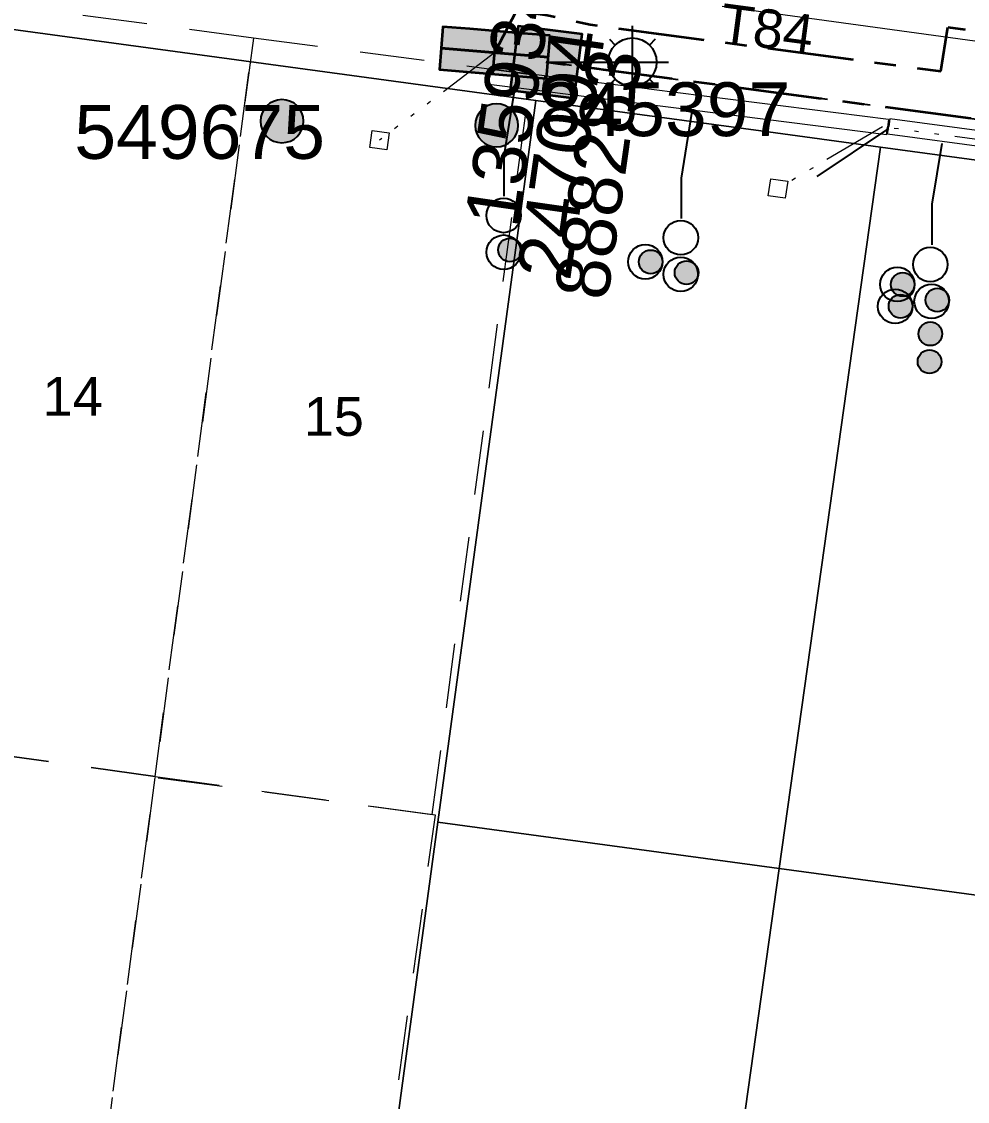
# Model space of a CAD drawing. Header units: metres. Extents: x 308278 to 310511, y 6271134 to 6272874.
# Drawn here: x 308870.5 to 308914.5, y 6271761.3 to 6271811.5 of the extents above; entities that cross this region are included whole.
import ezdxf
from ezdxf.enums import TextEntityAlignment as Align

# ---------------------------------------------------------------- set-up
doc = ezdxf.new("R2010")
doc.units = ezdxf.units.M
doc.set_wipeout_variables(frame=1)
for name, pattern in [('Cable Exist UG', [7, 4, -1, 1, -1]), ('Dash', [5, 3, -2]), ('DOT', [6.35, 0, -6.35]), ('PHANTOMX2', [6.6, 3, -0.75, 0.2, -0.75, 0.2, -0.75, 0.2, -0.75])]:
    doc.linetypes.add(name, pattern=pattern)
doc.layers.get('0').update_dxf_attribs({"color": 6})
for name, color, linetype, lineweight in [('_User Miscellaneous1', 30, 'Continuous', 13), ('_User_LV_Exist', 5, 'Continuous', 35), ('_User_SL_Exist', 4, 'Continuous', 35), ('Cadastre Developer_SP_EXT', 98, 'Continuous', 15), ('Cadastre Land Parcels_SP_EXT', 118, 'Continuous', 15), ('Cadastre Roads_SP_EXT', 218, 'Continuous', 15), ('Mains_LV_EXT', 163, 'Continuous', 25), ('Mains_LV_SL_EXT', 135, 'Continuous', 25), ('Services_SP_EXT', 42, 'PHANTOMX2', 20)]:
    doc.layers.add(name, color=color, linetype=linetype, lineweight=lineweight)
doc.layers.add('Cadastre Roads_SP_NEW', color=214, linetype='Continuous', lineweight=15, transparency=0.8)
for name, color, linetype in [('Duct_SP_EXT', 30, 'Continuous'), ('Equip_SP_SL_EXT', 7, 'Continuous'), ('SupportsOH_SP_TR_HV_LV_SL_EXT', 7, 'Continuous'), ('SupportsUG_SP_LV_EXT', 7, 'Continuous'), ('SupportsUG_SP_LV_SL_EXT', 7, 'Continuous'), ('Trench_SP_EXT', 7, 'Continuous')]:
    doc.layers.add(name, color=color, linetype=linetype)
doc.styles.add('COLUMN_LABEL', font='arial.ttf', dxfattribs={"height": 2})
doc.styles.add('iecARIAL', font='arial.ttf', dxfattribs={"height": 2})
doc.styles.add('POLE_LABEL', font='arial.ttf', dxfattribs={"height": 2})
doc.styles.add('SL_LABEL', font='arial.ttf', dxfattribs={"height": 2})
doc.styles.get("Standard").update_dxf_attribs({"font": 'arial.ttf'})

# ---------------------------------------------------------------- blocks, each defined once
blk = doc.blocks.new('COLUMN_EXT')
blk.add_hatch(color=256).paths.add_polyline_path([(1.5, -1.5), (1.5, 1.5), (-1.5, 1.5), (-1.5, -1.5)])
blk.add_lwpolyline([(1.5, 1.5), (-1.5, 1.5), (-1.5, -1.5), (1.5, -1.5)], close=True)
at = {"flags": 9}
for tag, p in [('NOTES', (-1.813, 2)), ('STREETNAME', (-1.813, 1.6)), ('SUBURB', (-1.813, 1.8)), ('LOCATION', (-1.813, 1.4)), ('LEGEND', (-1.813, 1.2)), ('USAGE', (-1.813, 1)), ('COLUMN_TYPE', (-1.813, 0.4)), ('OWNED_BY', (-1.813, 0.6)), ('STATE', (-1.813, 0.8))]:
    blk.add_attdef(tag, text='', height=0.2, rotation=180, dxfattribs=at).set_placement(p, align=Align.MIDDLE_LEFT)
at = {"flags": 1}
blk.add_attdef('Z', (-1.813, 2.351), '', height=0.2, rotation=180, dxfattribs=at)
at = {"flags": 9}
for tag, style, p in [('STRUCTURE_PLANT_NUMBER', 'POLE_LABEL', (-1.813, -0.031)), ('STREET_CODE', 'COLUMN_LABEL', (-1.813, 0.2))]:
    blk.add_attdef(tag, text='', height=0.2, rotation=180, dxfattribs=dict(at, style=style)).set_placement(p, align=Align.MIDDLE_LEFT)
at = {"style": 'COLUMN_LABEL', "width": 0.9, "flags": 8}
blk.add_attdef('ASSET_NUM', text='', height=2, rotation=270, dxfattribs=at).set_placement((2, -4), align=Align.MIDDLE_LEFT)
blk = doc.blocks.new('PILLAR_EXT')
blk.add_hatch(color=256).paths.add_polyline_path([(-2.5, 1), (-2.5, -1), (2.5, -1), (2.5, 1)])
for p, q in [((0, 1), (0, -1)), ((-2.5, 0), (2.5, 0))]:
    blk.add_line(p, q)
at = {"ltscale": 10}
blk.add_line((2.5, 0), (-2.5, 0), dxfattribs=at)
blk.add_lwpolyline([(-2.5, -1), (-1.25, -1), (1.25, -1), (2.5, -1), (2.5, 1), (-2.5, 1)], close=True)
at = {"width": 0.9, "flags": 8}
blk.add_attdef('ASSET_NUM', text='', height=2, rotation=90, dxfattribs=at).set_placement((-2, 4), align=Align.MIDDLE_LEFT)
for tag, p, flags in [('OWNED_BY', (0, -0.2), 9), ('STATE', (0, -0.4), 9), ('SUPPORT_TYPE', (0, -0.6), 9), ('USAGE', (0, -0.8), 9), ('LEGEND', (0, -1), 9), ('LOCATION', (0, -1.2), 9), ('NOTES', (0, -1.4), 9), ('PARENT', (0, -1.6), 9), ('STREETNAME', (0, -1.8), 9), ('SUBURB', (0, -2), 1)]:
    blk.add_attdef(tag, p, '', height=0.2, dxfattribs=dict(flags=flags))
blk = doc.blocks.new('DUCT_EXT')
blk.add_circle((0, 0.8), 0.8)
at = {"flags": 1}
blk.add_attdef('Z', (0, 0), '', height=0.2, dxfattribs=at)
at = {"flags": 9}
for tag, p in [('DUCT_CODE', (0, 0)), ('XSECT_TYPE', (0, -0.2)), ('STATE', (0, -0.6)), ('FB_REFERENCE', (0, -0.4)), ('NOTES', (0, -0.8))]:
    blk.add_attdef(tag, text='', height=0.2, dxfattribs=at).set_placement(p, align=Align.MIDDLE_LEFT)
blk = doc.blocks.new('*U479')
at = {"transparency": 33554687, "flags": 9}
for tag, p in [('LRATECODE', (-7.4, 0)), ('LOUTREACHVOCAB', (-7.2, 0)), ('LOUTREACH', (-7, 0)), ('LANTNUMBER', (-6.6, 0)), ('LNEW', (-6.4, 0)), ('LMASTVOCAB', (-6.2, 0)), ('LMAST', (-6, 0)), ('LLAMPVOCAB', (-5.8, 0)), ('LLAMP', (-5.6, 0)), ('LEXIST', (-5.4, 0)), ('LCHARGE3PERCENT', (-5.2, 0)), ('LCHARGE3', (-5, 0)), ('LCHARGE2PERCENT', (-4.8, 0)), ('LCHARGE2', (-4.6, 0)), ('LCHARGE1PERCENT', (-4.4, 0)), ('LCHARGE1', (-4.2, 0)), ('LCATEGORY', (-4, 0)), ('LBRACKETVOCAB', (-3.8, 0)), ('LBRACKET', (-3.6, 0)), ('LKINGHEIGHT', (-3.4, 0)), ('CREPLACE', (-3.2, 0)), ('CREMOVE', (-3, 0)), ('CNUMBER', (-2.8, 0)), ('CNEW', (-2.6, 0)), ('CEXIST', (-2.4, 0)), ('USAGE', (-2.2, 0)), ('STATE', (-2, 0)), ('OWNED_BY', (-1.8, 0)), ('ORIENTATION', (-1.6, 0)), ('OPERATING_VOLTAGE', (-1.4, 0)), ('NO_PHASES', (-1.2, 0)), ('LANTERN_TYPE', (-1, 0)), ('LANTERN_PURPOSE', (-0.8, 0)), ('CONTROL_TYPE', (-0.6, 0)), ('CONSTRUCTED_VOLTAGE', (-0.4, 0))]:
    blk.add_attdef(tag, text='', height=0.001, rotation=270, dxfattribs=at).set_placement(p, align=Align.MIDDLE_LEFT)
at = {"transparency": 33554687, "style": 'SL_LABEL', "flags": 9}
blk.add_attdef('STREET_CODE', text='', height=0.001, rotation=270, dxfattribs=at).set_placement((0.001, 0), align=Align.MIDDLE_LEFT)
at = {"transparency": 33554687, "flags": 1}
blk.add_attdef('Z', (0, 0), '', height=0.001, rotation=270, dxfattribs=at)
at = {"transparency": 33554687, "width": 0.9}
blk.add_attdef('LNUMBER', text='', height=1, dxfattribs=at).set_placement((7, -1), align=Align.MIDDLE_LEFT)
at = {"transparency": 33554687, "flags": 9}
for tag, p in [('LREMOVE', (0, -7.6)), ('LREPLACE', (0, -7.8)), ('LTYPE', (0, -8)), ('LTYPEVOCAB', (0, -8.2)), ('LEGEND', (0, -8.4)), ('SUBURB', (0, -8.6)), ('STREETNAME', (0, -8.8)), ('LOCATION', (0, -9)), ('NOTES', (0, -9.2)), ('MAINTAINED_BY', (0, -9.863))]:
    blk.add_attdef(tag, text='', height=0.001, dxfattribs=at).set_placement(p, align=Align.MIDDLE_LEFT)
blk.add_attdef('OPERATED_BY', (0, -9.607), '', height=0.001, dxfattribs=at)
at = {"linetype": 'DOT', "transparency": 33554687}
blk.add_wipeout([(5.688, 0), (5.061, -1.061), (4, -1.688), (2.939, -1.061), (2.313, 0), (2.939, 1.061), (4, 1.687), (5.061, 1.061)], dxfattribs=at)
at = {"transparency": 33554687}
for p, q in [((4, 1.687), (4, 0)), ((2.939, 1.061), (3.205, 0.795)), ((5.061, 1.061), (4.795, 0.795)), ((0, 0), (4, 0)), ((4, 0), (5.688, 0)), ((4, 0), (4, -1.688)), ((2.939, -1.061), (3.205, -0.795)), ((5.061, -1.061), (4.795, -0.795))]:
    blk.add_line(p, q, dxfattribs=at)
blk.add_circle((4, 0), 1.125, dxfattribs=at)
blk = doc.blocks.new('CCP_EXT')
at = {"flags": 9}
for tag, p in [('OWNED_BY', (0, -1)), ('USAGE', (0, -1.2)), ('LEGEND', (0, -1.4)), ('LIFE_SUPPORT', (0, -1.6)), ('STATE', (0, -1.8)), ('NOTES', (0, -2))]:
    blk.add_attdef(tag, text='', height=0.2, dxfattribs=at).set_placement(p, align=Align.MIDDLE_LEFT)
at = {"transparency": 33554687}
blk.add_wipeout([(0, 0.566), (0.566, 0), (0, -0.566), (-0.566, 0)], dxfattribs=at)
blk.add_lwpolyline([(-0.566, 0), (0, 0.566), (0.566, 0), (0, -0.566), (-0.566, 0)])
at = {"flags": 1}
blk.add_attdef('Z', (0, 0), '', height=0.2, dxfattribs=at)
at = {"flags": 9}
for tag, p in [('CCP_TYPE', (0, 0)), ('OPERATING_VOLTAGE', (0, -0.6)), ('CONSTRUCTED_VOLTAGE', (0, -0.2)), ('NO_PHASES', (0, -0.4)), ('ORIENTATION', (0, -0.8))]:
    blk.add_attdef(tag, text='', height=0.2, dxfattribs=at).set_placement(p, align=Align.MIDDLE_LEFT)
blk = doc.blocks.new('POLE_EXT')
blk.add_hatch(color=256).paths.add_polyline_path([(-1, 0, 1), (1, 0, 1)])
blk.add_lwpolyline([(-1, 0, 1), (1, 0, 1)], format="xyb", close=True)
at = {"flags": 8}
blk.add_attdef('pNumber', text='', height=2, dxfattribs=at).set_placement((2.5, 2.5), align=Align.MIDDLE_CENTER)
at = {"style": 'POLE_LABEL', "flags": 9}
for tag, p in [('STRUCTURE_PLANT_NUMBER', (1.355, 0.028)), ('STREET_CODE', (1.355, -0.2))]:
    blk.add_attdef(tag, text='', height=0.2, dxfattribs=at).set_placement(p, align=Align.MIDDLE_LEFT)
at = {"flags": 9}
for tag, p in [('OWNED_BY', (1.355, -0.4)), ('PARENT', (1.355, -0.6)), ('SPECIAL_USE', (1.355, -0.8)), ('STATE', (1.355, -1)), ('cLV', (1.355, -1.4)), ('hDepth', (1.355, -1.6)), ('USAGE', (1.355, -1.2)), ('cHV', (1.355, -2)), ('hDia', (1.355, -1.8)), ('LBRACKET', (1.355, -2.2)), ('LExisting', (1.355, -2.4)), ('LANTNUMBER', (1.355, -2.6)), ('LOther', (1.355, -2.8)), ('LRemove', (1.355, -3)), ('cLinedev', (1.355, -3.4)), ('LEGEND', (1.355, -3.2)), ('LOCATION', (1.355, -3.6)), ('pExisting', (1.355, -3.8)), ('PFNUMBER', (1.355, -4)), ('pFooting', (1.355, -4.4)), ('pNew', (1.355, -4.6)), ('NEWPFNUMBER', (1.355, -4.2)), ('pRelocate', (1.355, -5)), ('pRemove', (1.355, -5.2)), ('pReplace', (1.355, -5.4)), ('pStay', (1.355, -5.6)), ('cspan', (1.355, -6)), ('pType', (1.355, -5.8)), ('STREETNAME', (1.355, -6.2)), ('SUBURB', (1.355, -6.4)), ('NOTES', (1.355, -6.6)), ('OPERATED_BY', (1.355, -7.014)), ('MAINTAINED_BY', (1.355, -6.814))]:
    blk.add_attdef(tag, text='', height=0.2, dxfattribs=at).set_placement(p, align=Align.MIDDLE_LEFT)
at = {"flags": 1}
blk.add_attdef('Z', (1.355, -7.328), '', height=0.2, dxfattribs=at)
blk = doc.blocks.new('CABLE_LARGE_EXT')
h = blk.add_hatch(color=256)
edge = h.paths.add_edge_path()
edge.add_arc((0, 0.55), 0.55, 0, 360)
blk.add_circle((0, 0.55), 0.55)
at = {"flags": 1}
blk.add_attdef('Z', (0, 0), '', height=0.2, dxfattribs=at)
at = {"flags": 9}
for tag, p in [('COND_CODE', (0, 0)), ('XSECT_SIZE', (0, -0.6)), ('STATE', (0, -0.4)), ('FB_REFERENCE', (0, -0.2)), ('NOTES', (0, -0.8))]:
    blk.add_attdef(tag, text='', height=0.2, dxfattribs=at).set_placement(p, align=Align.MIDDLE_LEFT)

msp = doc.modelspace()

# ---------------------------------------------------------------- linework, layer by layer
at = {"layer": '_User Miscellaneous1'}
for p, q in [((308892.293, 6271809.315), (308892.248, 6271808.958)), ((308892.203, 6271808.6), (308892.248, 6271808.958)), ((308910.843, 6271807.01), (308910.794, 6271806.653)), ((308916.553, 6271806.238), (308910.843, 6271807.01)), ((308910.69, 6271806.268), (308910.735, 6271806.625)), ((308910.78, 6271806.982), (308910.735, 6271806.625)), ((308910.746, 6271806.297), (308910.794, 6271806.653)), ((308916.457, 6271805.525), (308910.746, 6271806.297))]:
    msp.add_line(p, q, dxfattribs=at)
at = {"layer": 'Cadastre Developer_SP_EXT', "linetype": 'Dash'}
for points in [[(308881.27, 6271810.76), (308868.382, 6271812.464), (308867.676, 6271807.166), (308863.818, 6271778.23), (308876.696, 6271776.453), (308881.27, 6271810.76)], [(308872.099, 6271741.992), (308883.801, 6271742.526), (308885.288, 6271742.541), (308889.722, 6271774.654), (308876.687, 6271776.392), (308872.099, 6271741.992)]]:
    msp.add_lwpolyline(points, close=True, dxfattribs=at)
msp.add_lwpolyline([(308876.696, 6271776.453), (308863.818, 6271778.23), (308858.779, 6271740.444), (308858.779, 6271740.444, -0.018683), (308872.099, 6271741.992)], format="xyb", close=True, dxfattribs=at)
at = {"layer": 'Cadastre Land Parcels_SP_EXT', "linetype": 'Continuous'}
for points in [[(308894.387, 6271807.862), (308831.761, 6271816.372), (308828.97, 6271812.006), (308822.491, 6271801.868), (308815.688, 6271800.366), (308807.927, 6271805.225), (308801.878, 6271784.212), (308803.916, 6271755.388), (308795.486, 6271750.374), (308758.842, 6271727.742), (308759.995, 6271677.959), (308733.946, 6271668.196), (308730.866, 6271648.094), (308724.899, 6271630.763), (308716.868, 6271633.567), (308714.655, 6271629.971), (308718.44, 6271622.413), (308748.448, 6271612.102), (308874.356, 6271660.134), (308883.009, 6271723.956), (308885.447, 6271741.931), (308889.839, 6271774.322), (308894.387, 6271807.862)], [(308910.41, 6271805.696), (308904.858, 6271806.447), (308894.387, 6271807.862), (308889.839, 6271774.322), (308905.709, 6271772.176), (308910.41, 6271805.696)], [(308925.187, 6271803.699), (308910.41, 6271805.696), (308905.709, 6271772.176), (308920.485, 6271770.179), (308925.187, 6271803.699)], [(308905.709, 6271772.176), (308889.839, 6271774.322), (308885.447, 6271741.931), (308886.587, 6271741.938), (308887.727, 6271741.937), (308888.867, 6271741.929), (308890.007, 6271741.915), (308891.146, 6271741.892), (308892.285, 6271741.862), (308893.424, 6271741.826), (308894.563, 6271741.781), (308895.702, 6271741.73), (308896.84, 6271741.671), (308897.978, 6271741.604), (308899.115, 6271741.53), (308900.251, 6271741.449), (308901.386, 6271741.36), (308905.709, 6271772.176)], [(308920.485, 6271770.179), (308905.709, 6271772.176), (308901.386, 6271741.36), (308902.53, 6271741.263), (308903.674, 6271741.16), (308904.815, 6271741.048), (308905.957, 6271740.929), (308907.098, 6271740.803), (308908.237, 6271740.669), (308909.376, 6271740.528), (308910.513, 6271740.379), (308911.65, 6271740.223), (308912.786, 6271740.06), (308913.921, 6271739.889), (308915.054, 6271739.71), (308916.186, 6271739.525), (308920.485, 6271770.179)]]:
    msp.add_lwpolyline(points, close=True, dxfattribs=at)
at = {"layer": 'Duct_SP_EXT'}
for points in [[(308892.92, 6271803.41), (308892.917, 6271805.291), (308893.415, 6271808.386)], [(308901.16, 6271802.373), (308901.158, 6271804.254), (308901.656, 6271807.349)], [(308912.814, 6271801.155), (308912.811, 6271803.036), (308913.285, 6271805.858)]]:
    msp.add_lwpolyline(points, dxfattribs=at)
at = {"layer": 'Trench_SP_EXT', "linetype": 'Cable Exist UG'}
msp.add_lwpolyline([(308910.781, 6271806.552), (308906.745, 6271803.864)], dxfattribs=at)

# ---------------------------------------------------------------- block references
at = {"layer": 'Duct_SP_EXT'}
for name, p, rotation in [('DUCT_EXT', (308893.692, 6271802.518), 90.08043177349576), ('DUCT_EXT', (308901.932, 6271801.481), 90.08043177349576), ('DUCT_EXT', (308893.699, 6271800.81), 90.08043177349576), ('DUCT_EXT', (308900.281, 6271800.356), 89.51030442739325), ('DUCT_EXT', (308913.527, 6271800.238), 90.08043177349576), ('DUCT_EXT', (308901.929, 6271799.782), 90.08043177349576), ('DUCT_EXT', (308911.995, 6271799.304), 89.51030442739325), ('CABLE_LARGE_EXT', (308911.995, 6271799.304), 89.51030442739325), ('DUCT_EXT', (308911.896, 6271798.292), 90.0000000000002), ('DUCT_EXT', (308913.586, 6271798.523), 90.08043177349576), ('CABLE_LARGE_EXT', (308911.896, 6271798.292), 89.51030442739325), ('CABLE_LARGE_EXT', (308913.281, 6271797.017), 90.08043177349576), ('CABLE_LARGE_EXT', (308913.244, 6271795.723), 90.08043177349576)]:
    msp.add_blockref(name, p, dxfattribs=dict(at, rotation=rotation))
for p in [(308901.397, 6271799.31), (308913.056, 6271798.036)]:
    msp.add_blockref('CABLE_LARGE_EXT', p, dxfattribs=at)
at = {"layer": 'SupportsOH_SP_TR_HV_LV_SL_EXT'}
ref = msp.add_blockref('POLE_EXT', (308882.593, 6271806.898), dxfattribs=at)
ref.add_attrib('ASSET_NUM', '549675', dxfattribs={"layer": '0', "height": 2.5, "style": 'POLE_LABEL'}).set_placement((308884.593, 6271807.648), align=Align.TOP_RIGHT)
at = {"layer": 'SupportsUG_SP_LV_EXT'}
ref = msp.add_blockref('PILLAR_EXT', (308892.482, 6271810.084), dxfattribs=dict(at, rotation=175.2533789762061))
ref.add_attrib('ASSET_NUM', '135934', dxfattribs={"layer": '0', "height": 2.5, "rotation": 81.7215, "style": 'iecARIAL'}).set_placement((308893.982, 6271813.584), align=Align.MIDDLE_RIGHT)
at = {"layer": 'SupportsUG_SP_LV_SL_EXT'}
ref = msp.add_blockref('COLUMN_EXT', (308894.877, 6271809.642), dxfattribs=dict(at, rotation=172.8325352321269))
ref.add_attrib('ASSET_NUM', '888283', dxfattribs={"layer": '0', "height": 2.5, "rotation": 81.9296, "style": 'COLUMN_LABEL'}).set_placement((308896.877, 6271810.392), align=Align.TOP_RIGHT)

# ---------------------------------------------------------------- texts
at = {"layer": 'Cadastre Developer_SP_EXT'}
for s, p in [('14', (308871.466, 6271793.21)), ('15', (308883.604, 6271792.276))]:
    msp.add_text(s, height=1.8, dxfattribs=at).set_placement(p)
at = {"layer": 'Mains_LV_EXT'}
msp.add_text('T84', height=1.8, rotation=352.4275, dxfattribs=at).set_placement((308902.878, 6271810.596))

# ---------------------------------------------------------------- next in the draw order: block references
at = {"layer": 'Equip_SP_SL_EXT'}
ref = msp.add_blockref('*U479', (308894.877, 6271809.642), dxfattribs=at)
ref.add_attrib('ASSET_NUM', '247094', dxfattribs={"layer": '0', "height": 2.5, "rotation": 81.9296, "style": 'iecARIAL'}).set_placement((308896.377, 6271811.142), align=Align.MIDDLE_RIGHT)
at = {"layer": 'Services_SP_EXT'}
for p, rotation in [((308887.127, 6271806.013), 37.24059146791272), ((308905.649, 6271803.772), 36.93202199714717)]:
    msp.add_blockref('CCP_EXT', p, dxfattribs=dict(at, rotation=rotation))

# ---------------------------------------------------------------- next in the draw order: linework, layer by layer
at = {"layer": '_User Miscellaneous1'}
for p, q in [((308894.789, 6271809), (308892.293, 6271809.315)), ((308894.699, 6271808.286), (308892.203, 6271808.6)), ((308894.699, 6271808.286), (308894.744, 6271808.643)), ((308894.789, 6271809), (308894.744, 6271808.643)), ((308894.879, 6271808.988), (308894.789, 6271809)), ((308894.789, 6271808.274), (308894.834, 6271808.631)), ((308894.789, 6271808.274), (308894.834, 6271808.631)), ((308894.879, 6271808.988), (308894.834, 6271808.631)), ((308894.879, 6271808.988), (308894.834, 6271808.631)), ((308910.78, 6271806.982), (308894.879, 6271808.988)), ((308894.789, 6271808.274), (308894.699, 6271808.286)), ((308910.69, 6271806.268), (308894.789, 6271808.274))]:
    msp.add_line(p, q, dxfattribs=at)
at = {"layer": '_User_LV_Exist', "linetype": 'Cable Exist UG', "flags": 128}
msp.add_lwpolyline([(308892.482, 6271810.084), (308893.501, 6271812.019), (308893.501, 6271812.019), (308894.926, 6271811.826), (308896.918, 6271811.388), (308896.918, 6271811.388), (308913.218, 6271809.221), (308913.54, 6271811.268), (308924.897, 6271809.672), (308925.256, 6271805.776)], dxfattribs=at)
at = {"layer": '_User_SL_Exist', "linetype": 'Cable Exist UG', "flags": 128}
msp.add_lwpolyline([(308925.145, 6271805.603), (308924.619, 6271807.691), (308915.21, 6271809.014), (308914.89, 6271806.981), (308894.877, 6271809.642)], dxfattribs=at)
at = {"layer": 'Cadastre Developer_SP_EXT', "linetype": 'Dash'}
msp.add_lwpolyline([(308894.159, 6271809.057), (308881.27, 6271810.76), (308876.696, 6271776.453), (308889.573, 6271774.674), (308894.159, 6271809.057)], close=True, dxfattribs=at)
at = {"layer": 'Cadastre Roads_SP_EXT', "linetype": 'Continuous'}
msp.add_lwpolyline([(308831.761, 6271816.372), (308894.387, 6271807.862), (308904.858, 6271806.446), (308910.41, 6271805.696), (308925.187, 6271803.699), (308940.078, 6271801.686), (308955.037, 6271799.664), (308969.814, 6271797.666), (308995.428, 6271794.203), (308997.079, 6271814.014)], dxfattribs=at)
at = {"layer": 'Cadastre Roads_SP_NEW'}
msp.add_line((308858.234, 6271818.429), (308998.767, 6271799.044), dxfattribs=at)
at = {"layer": 'Mains_LV_SL_EXT', "linetype": 'Cable Exist UG'}
msp.add_lwpolyline([(308925.145, 6271805.603), (308924.619, 6271807.691), (308915.21, 6271809.014), (308914.89, 6271806.981), (308894.877, 6271809.642)], dxfattribs=at)
at = {"layer": 'Services_SP_EXT'}
for points in [[(308892.482, 6271810.084), (308887.127, 6271806.013)], [(308925.155, 6271805.566), (308923.384, 6271804.892), (308910.51, 6271806.635), (308910.51, 6271806.635), (308905.649, 6271803.771)]]:
    msp.add_lwpolyline(points, dxfattribs=at)

# ---------------------------------------------------------------- next in the draw order: block references
at = {"layer": '_User_LV_Exist'}
ref = msp.add_blockref('PILLAR_EXT', (308892.482, 6271810.084), dxfattribs=dict(at, rotation=175.2533789762061))
ref.add_attrib('ASSET_NUM', '135934', dxfattribs={"layer": '0', "height": 2.5, "rotation": 81.7215, "style": 'iecARIAL'}).set_placement((308893.982, 6271813.584), align=Align.MIDDLE_RIGHT)
at = {"layer": '_User_SL_Exist'}
ref = msp.add_blockref('COLUMN_EXT', (308894.877, 6271809.642), dxfattribs=dict(at, rotation=172.8325352321269))
ref.add_attrib('ASSET_NUM', '888283', dxfattribs={"layer": '0', "height": 2.5, "rotation": 81.9296, "style": 'COLUMN_LABEL'}).set_placement((308896.877, 6271810.392), align=Align.TOP_RIGHT)
at = {"layer": 'Duct_SP_EXT'}
msp.add_blockref('CABLE_LARGE_EXT', (308893.189, 6271800.364), dxfattribs=at)
at = {"layer": 'Duct_SP_EXT', "rotation": 89.51030442739325}
msp.add_blockref('CABLE_LARGE_EXT', (308900.281, 6271800.356), dxfattribs=at)
at = {"layer": 'SupportsOH_SP_TR_HV_LV_SL_EXT'}
ref = msp.add_blockref('POLE_EXT', (308892.569, 6271806.703), dxfattribs=at)
ref.add_attrib('ASSET_NUM', '845397', dxfattribs={"layer": '0', "height": 2.5, "style": 'POLE_LABEL'}).set_placement((308894.569, 6271807.453), align=Align.MIDDLE_LEFT)

doc.saveas('drawing.dxf')
